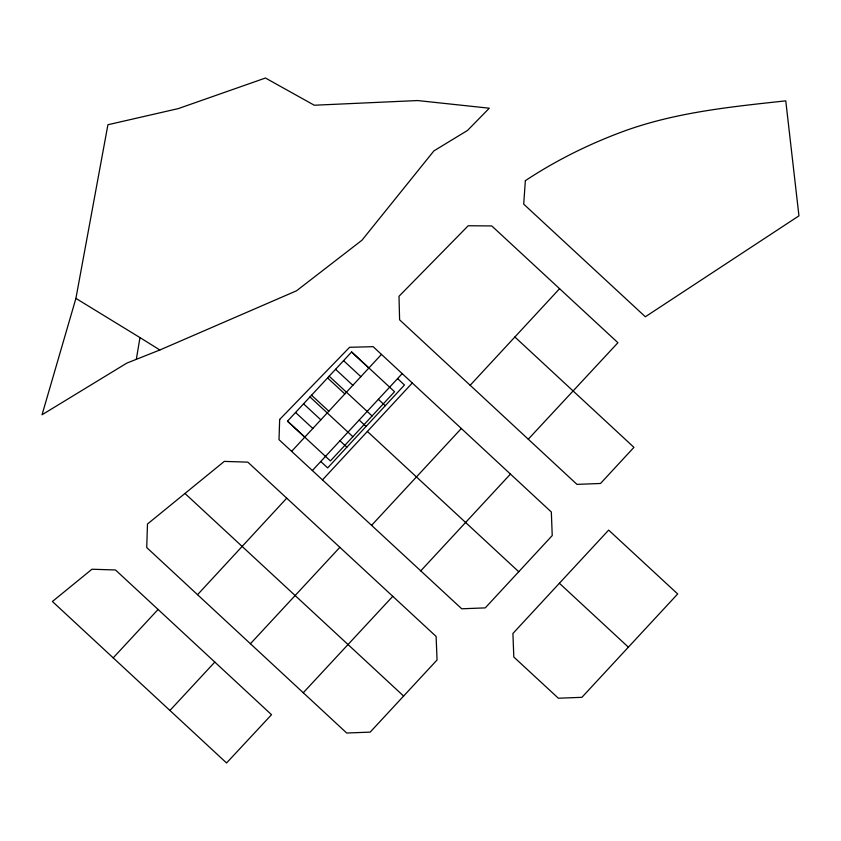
<?xml version="1.0" encoding="UTF-8"?>
<svg xmlns="http://www.w3.org/2000/svg" width="841" height="841" viewBox="0 0 841 841"><rect width="100%" height="100%" fill="white"/><g stroke="black" fill="none" stroke-linecap="round" stroke-linejoin="round"><path stroke-width="1.26" d="M136.316 359.359L139.984 337.598L75.911 298.397L107.921 124.741L178.281 108.605L265.451 78.024L314.282 105.23L417.599 100.552L489.294 108.205L467.543 130.418L433.924 150.875L361.966 240.221L296.547 290.786L159.864 349.982L126.791 363.123L42.05 414.76L75.911 298.397M197.54 594.703L146.733 547.565L147.48 524.017L224.295 461.394L247.832 462.151L436.111 636.437L437.047 659.985L370.177 732.122L346.681 733.016L197.54 594.703L286.739 498.166M287.496 421.183L351.643 351.948L394.555 391.717L330.408 460.942L287.496 421.183L304.831 437.11M291.627 451.354L381.467 354.408M113.199 657.862L158.076 609.452L115.511 569.977L91.963 569.231L52.405 601.494L226.555 762.976L271.527 714.703L158.076 609.452M312.368 470.55L402.187 373.625M322.481 479.896L412.279 382.991M470.161 385.283L559.58 288.705M169.945 710.456L214.781 662.098M250.429 643.722L339.848 547.333M371.596 525.341L461.352 428.479M528.264 439.212L617.925 342.718L491.775 225.935L468.227 225.745L399.002 296.284L399.612 319.832L576.958 484.374L600.506 483.48L633.946 447.349L514.892 337.02M303.265 692.753L392.789 596.311M420.752 570.871L510.466 474.061M559.391 583.265L512.915 633.473L513.809 657.021L558.361 698.219L581.909 697.326L677.688 593.956L608.653 530.103L559.391 583.265L628.385 647.171M139.984 337.598L159.864 349.982M367.359 431.444L518.75 571.733M403.617 696.054L184.967 493.457M397.572 378.597L404.479 384.999L327.664 467.901L320.757 461.499M351.58 352.022L368.852 368.032M343.58 360.663L360.852 376.663M378.366 399.328L385.283 405.719M335.57 369.294L352.842 385.304M329.167 376.2L372.09 415.969M327.57 377.935L344.842 393.935M359.17 420.048L366.077 426.45M311.569 395.196L328.842 411.207M309.972 396.931L352.884 436.7M303.569 403.838L320.841 419.838M339.964 440.768L346.87 447.17M295.559 412.468L312.831 428.479M279.664 419.47L279.012 439.675L461.73 608.789L485.268 607.885L552.232 535.57L551.339 512.022L373.152 346.681L349.604 347.291L279.664 419.47M525.352 180.678L523.701 204.132L645.341 316.773L798.95 215.853L785.767 100.857C729.956 106.891 673.284 112.536 620.374 132.5C587.05 145.02 555.049 161.03 525.352 180.678"/></g></svg>
